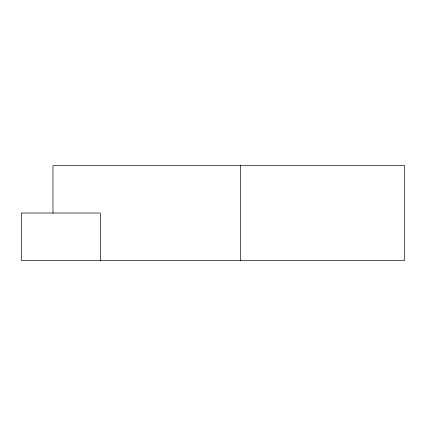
<?xml version="1.0" encoding="UTF-8"?>
<svg xmlns="http://www.w3.org/2000/svg" width="426" height="426" viewBox="0 0 426 426"><rect width="100%" height="100%" fill="white"/><g stroke="black" fill="none" stroke-linecap="round" stroke-linejoin="round"><path stroke-width="0.64" d="M240.36 165.576L240.36 260.424M100.339 260.424L100.339 213L21.3 213L21.3 260.424L404.7 260.424L404.7 165.576L52.973 165.576L52.973 213.33"/></g></svg>
